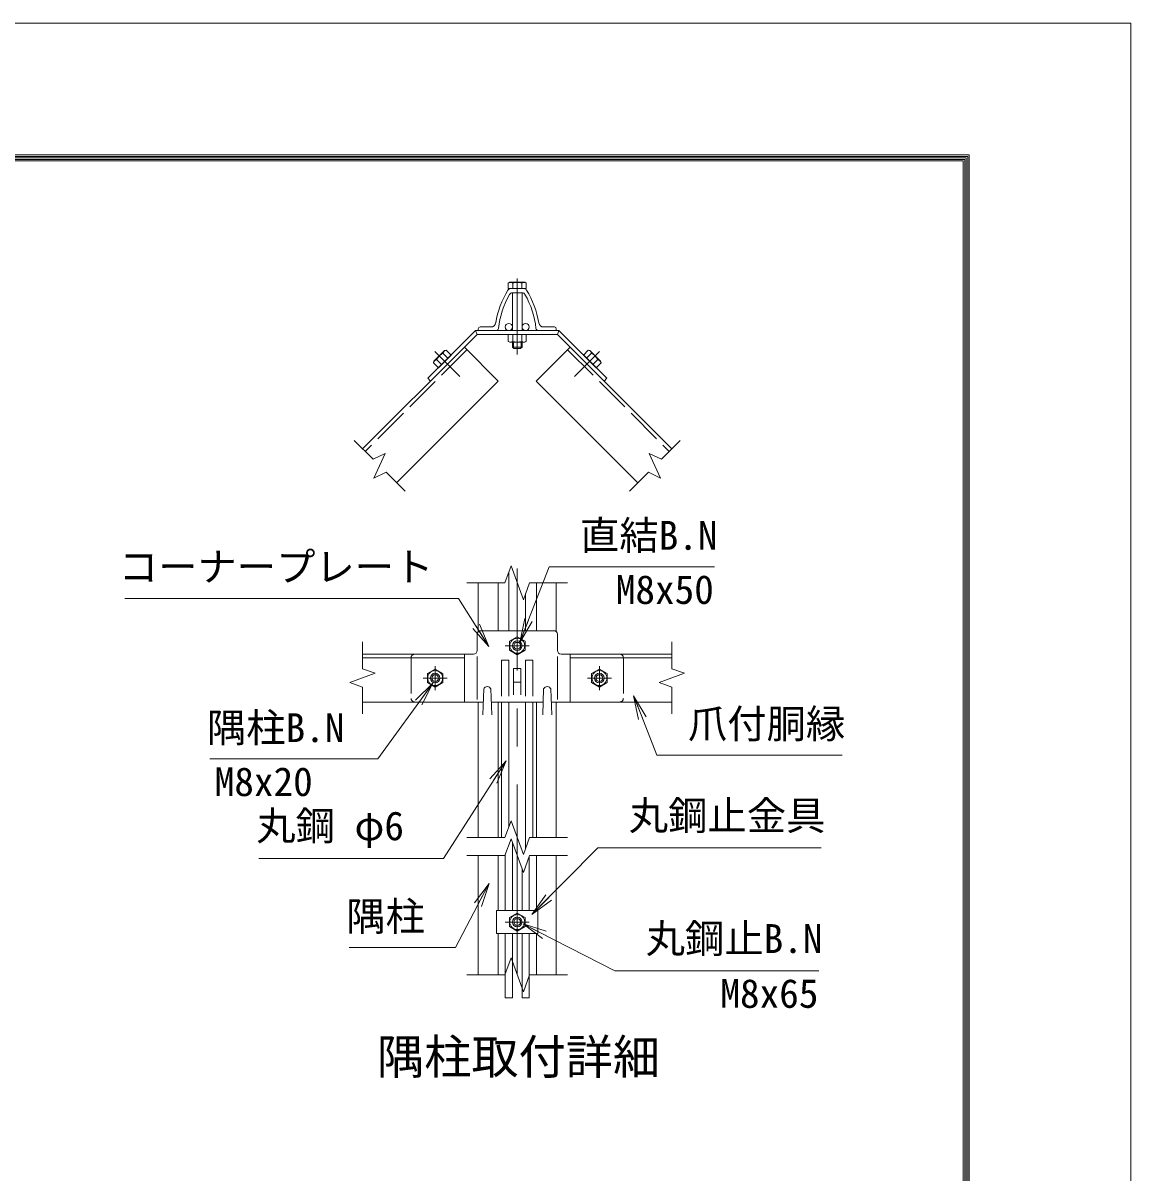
# Model space of a CAD drawing. Units: millimetres, scale not verified. Extents: x -4200 to 4200, y -2970 to 2970.
# Drawn here: x 2351 to 4200, y 1051 to 2970 of the extents above; entities that cross this region are included whole.
import ezdxf
from ezdxf.enums import TextEntityAlignment as Align

# ---------------------------------------------------------------- set-up
doc = ezdxf.new("R2010")
doc.units = ezdxf.units.MM
doc.header["$LTSCALE"] = 10
doc.linetypes.add('DASHED', pattern=[7.5, 6, -1.5])
doc.linetypes.add('USER1', pattern=[50.8, 31.75, -6.35, 6.35, -6.35])
for name, color, linetype, lineweight in [('0-0_D-STR1', 1, 'Continuous', 18), ('0-1_D-BMK', 2, 'USER1', 13), ('0-2_D-STR-DIM', 7, 'Continuous', 13), ('0-3_D-STR3', 3, 'Continuous', 13), ('0-7_D-STR-TXT', 7, 'Continuous', 13), ('0-8_0', 7, 'Continuous', 18), ('0-B_D-TTL', 7, 'Continuous', 18)]:
    doc.layers.add(name, color=color, linetype=linetype, lineweight=lineweight)
doc.layers.add('0-9_D-TTL-TXT', color=7, linetype='Continuous')
doc.styles.add('ＭＳ ゴシック', font='')
doc.styles.get('ＭＳ ゴシック').set_extended_font_data('MS Gothic')

# ---------------------------------------------------------------- blocks, each defined once
blk = doc.blocks.new('_Open')
at = {"layer": '0-8_0'}
blk.add_line((-10, 1.667), (0, 0), dxfattribs=at)
blk.add_lwpolyline([(-10, -1.667), (0, 0), (-10, 0)], dxfattribs=at)

msp = doc.modelspace()

# ---------------------------------------------------------------- linework, layer by layer
at = {"layer": '0-0_D-STR1'}
for p, q in [((3164.83, 2526.76), (3187.21, 2526.76)), ((3167.64, 2519.76), (3184.39, 2519.76)), ((3111.02, 2456.76), (3111.02, 2459.76)), ((3140.86, 2456.76), (3111.02, 2456.76)), ((3132.12, 2462.76), (3114.02, 2462.76)), ((3211.18, 2456.76), (3241.02, 2456.76)), ((3219.91, 2462.76), (3238.02, 2462.76)), ((3241.02, 2456.76), (3241.02, 2459.76)), ((3087.8, 2429.15), (2918.1, 2259.44)), ((3087.8, 2429.15), (3144.37, 2372.58)), ((3264.23, 2429.15), (3207.66, 2372.58)), ((3264.23, 2429.15), (3433.93, 2259.44)), ((3144.37, 2372.58), (2974.67, 2202.87)), ((3207.66, 2372.58), (3377.37, 2202.87)), ((3162.02, 1955.98), (3162.02, 2053.89)), ((3111.02, 1954.45), (3111.02, 2035.98)), ((3144.02, 1955.98), (3144.02, 2035.98)), ((3208.02, 1955.98), (3208.02, 2035.98)), ((3241.02, 1954.45), (3241.02, 2035.98)), ((3190.02, 1955.98), (3190.02, 2018.06)), ((2917.91, 1916.98), (3087.8, 1916.98)), ((2917.91, 1910.98), (3087.8, 1910.98)), ((3087.8, 1916.98), (3087.8, 1836.98)), ((3434.12, 1916.98), (3264.23, 1916.98)), ((3264.23, 1916.98), (3264.23, 1836.98)), ((3434.12, 1910.98), (3264.23, 1910.98)), ((3120.02, 1858.73), (3118.52, 1815.73)), ((3132.02, 1858.73), (3133.52, 1815.73)), ((3220.02, 1858.73), (3218.52, 1815.73)), ((3232.02, 1858.73), (3233.52, 1815.73)), ((2917.91, 1836.98), (3087.8, 1836.98)), ((3111.02, 1610.72), (3111.02, 1836.98)), ((3144.02, 1610.72), (3144.02, 1836.98)), ((3208.02, 1610.72), (3208.02, 1836.98)), ((3241.02, 1610.72), (3241.02, 1836.98)), ((3434.12, 1836.98), (3264.23, 1836.98)), ((3111.02, 1381.76), (3111.02, 1580.72)), ((3144.02, 1488.91), (3144.02, 1580.72)), ((3208.02, 1488.91), (3208.02, 1580.72)), ((3241.02, 1381.76), (3241.02, 1580.72)), ((3144.02, 1381.76), (3144.02, 1450.91)), ((3208.02, 1381.76), (3208.02, 1450.91))]:
    msp.add_line(p, q, dxfattribs=at)
at = {"layer": '0-0_D-STR1', "linetype": 'DASHED'}
for p, q in [((3092.05, 2424.9), (2922.34, 2255.2)), ((3259.99, 2424.9), (3429.69, 2255.2))]:
    msp.add_line(p, q, dxfattribs=at)
at = {"layer": '0-0_D-STR1'}
for centre, radius, start, end in [((3289.22, 2444.94), 151.2, 148.30182, 170.6662), ((3289.22, 2444.94), 145.2, 150.13204, 173.91336), ((3164.83, 2521.76), 5, 90, 148.30182), ((3167.64, 2514.76), 5, 90, 150.13204), ((3184.39, 2514.76), 5, 29.86796, 90), ((3187.21, 2521.76), 5, 31.69818, 90), ((3062.82, 2444.94), 145.2, 6.08664, 29.86796), ((3062.82, 2444.94), 151.2, 9.3338, 31.69818), ((3114.02, 2459.76), 3, 90, 180), ((3132.12, 2470.76), 8, 270, 350.6662), ((3140.86, 2460.76), 4, 270, 353.91336), ((3211.18, 2460.76), 4, 186.08664, 270), ((3219.91, 2470.76), 8, 189.3338, 270), ((3238.02, 2459.76), 3, 0, 90), ((3126.02, 1856.23), 6.5, 22.61986, 157.38014), ((3226.02, 1856.23), 6.5, 22.61986, 157.38014)]:
    msp.add_arc(centre, radius, start, end, dxfattribs=at)
at = {"layer": '0-1_D-BMK'}
for p, q in [((3176.02, 2543.5), (3176.02, 2417.12)), ((3038.77, 2421.61), (3080.27, 2380.11)), ((3313.26, 2421.61), (3271.76, 2380.11)), ((3176.02, 1381.76), (3176.02, 2059.71)), ((3196.02, 1930.98), (3156.02, 1930.98)), ((3039.02, 1896.98), (3039.02, 1856.98)), ((3313.02, 1896.98), (3313.02, 1856.98)), ((3059.02, 1876.98), (3019.02, 1876.98)), ((3293.02, 1876.98), (3333.02, 1876.98)), ((3196.02, 1469.91), (3156.02, 1469.91))]:
    msp.add_line(p, q, dxfattribs=at)
at = {"layer": '0-2_D-STR-DIM'}
for p, q in [((2903.96, 2273.58), (2935.5, 2242.04)), ((3448.08, 2273.58), (3416.53, 2242.04)), ((3396.14, 2251.55), (3415.16, 2210.76)), ((3416.53, 2242.04), (3396.14, 2251.55)), ((2957.26, 2220.27), (2988.81, 2188.73)), ((3394.77, 2220.27), (3363.22, 2188.73)), ((3415.16, 2210.76), (3394.77, 2220.27)), ((3155.49, 2035.98), (3165.76, 2064.17)), ((3165.76, 2064.17), (3186.28, 2007.78)), ((3092.02, 2035.98), (3155.49, 2035.98)), ((3186.28, 2007.78), (3196.54, 2035.98)), ((3196.54, 2035.98), (3260.02, 2035.98)), ((2917.91, 1937.24), (2917.91, 1892.63)), ((3434.12, 1937.24), (3434.12, 1892.63)), ((2939.06, 1884.93), (2896.77, 1869.54)), ((2917.91, 1892.63), (2939.06, 1884.93)), ((2896.77, 1869.54), (2917.91, 1861.85)), ((2917.91, 1861.85), (2917.91, 1817.24)), ((3434.12, 1861.85), (3434.12, 1817.24)), ((3155.49, 1610.72), (3165.76, 1638.92)), ((3165.76, 1638.92), (3186.28, 1582.53)), ((3092.02, 1610.72), (3155.49, 1610.72)), ((3186.28, 1582.53), (3196.54, 1610.72)), ((3196.54, 1610.72), (3260.02, 1610.72)), ((3092.02, 1580.72), (3155.49, 1580.72)), ((3196.54, 1580.72), (3260.02, 1580.72)), ((3092.02, 1381.76), (3155.49, 1381.76)), ((3196.54, 1381.76), (3260.02, 1381.76))]:
    msp.add_line(p, q, dxfattribs=at)
for points in [[(2935.5, 2242.04), (2955.89, 2251.55), (2936.87, 2210.76), (2957.26, 2220.27)], [(3434.12, 1892.63), (3455.26, 1884.93), (3412.98, 1869.54), (3434.12, 1861.85)], [(3155.49, 1580.72), (3165.76, 1608.92), (3186.28, 1552.53), (3196.54, 1580.72)], [(3155.49, 1381.76), (3165.76, 1409.95), (3186.28, 1353.57), (3196.54, 1381.76)]]:
    msp.add_lwpolyline(points, dxfattribs=at)
at = {"layer": '0-3_D-STR3'}
for p, q in [((3163.42, 2537.36), (3161.01, 2535.97)), ((3161.01, 2526.76), (3161.01, 2535.97)), ((3188.62, 2537.36), (3163.42, 2537.36)), ((3168.51, 2526.76), (3168.51, 2535.97)), ((3183.52, 2526.76), (3183.52, 2535.97)), ((3188.62, 2537.36), (3191.03, 2535.97)), ((3191.03, 2526.76), (3191.03, 2535.97)), ((3191.03, 2526.76), (3161.01, 2526.76)), ((3168.02, 2519.76), (3168.02, 2456.76)), ((3184.02, 2519.76), (3184.02, 2456.76)), ((3106.37, 2456.76), (3026.71, 2377.1)), ((3106.37, 2456.76), (3245.67, 2456.76)), ((3109.02, 2450.36), (3106.37, 2456.76)), ((3243.02, 2450.36), (3245.67, 2456.76)), ((3245.67, 2456.76), (3325.32, 2377.1)), ((3109.02, 2450.36), (3031.23, 2372.58)), ((3109.02, 2450.36), (3243.02, 2450.36)), ((3161.01, 2450.36), (3191.03, 2450.36)), ((3163.52, 2437.36), (3188.52, 2437.36)), ((3168.02, 2437.36), (3168.02, 2429.16)), ((3168.51, 2450.36), (3168.51, 2438.81)), ((3169.52, 2437.36), (3169.52, 2427.66)), ((3182.52, 2437.36), (3182.52, 2427.66)), ((3183.52, 2450.36), (3183.52, 2438.81)), ((3184.02, 2437.36), (3184.02, 2429.16)), ((3243.02, 2450.36), (3320.8, 2372.58)), ((3054.64, 2423.42), (3036.96, 2405.74)), ((3060.3, 2410.7), (3052.13, 2418.86)), ((3168.02, 2429.16), (3170.42, 2426.76)), ((3184.02, 2429.16), (3168.02, 2429.16)), ((3181.62, 2426.76), (3170.42, 2426.76)), ((3184.02, 2429.16), (3181.62, 2426.76)), ((3286.42, 2416), (3294.59, 2424.17)), ((3291.73, 2410.7), (3299.9, 2418.86)), ((3294.59, 2424.17), (3297.39, 2423.42)), ((3297.39, 2423.42), (3315.07, 2405.74)), ((3049.69, 2400.08), (3041.52, 2408.25)), ((3065.61, 2416), (3044.38, 2394.77)), ((3286.42, 2416), (3307.65, 2394.77)), ((3302.35, 2400.08), (3310.51, 2408.25)), ((3307.65, 2394.77), (3315.82, 2402.94)), ((3315.82, 2402.94), (3315.07, 2405.74)), ((3031.23, 2372.58), (3026.71, 2377.1)), ((3320.8, 2372.58), (3325.32, 2377.1)), ((3109.02, 1949.98), (3109.02, 1922.98)), ((3115.02, 1955.98), (3237.02, 1955.98)), ((3176.02, 1945.99), (3163.02, 1938.48)), ((3163.02, 1938.48), (3163.02, 1923.47)), ((3189.02, 1938.48), (3176.02, 1945.99)), ((3189.02, 1923.47), (3189.02, 1938.48)), ((3243.02, 1949.98), (3243.02, 1922.98)), ((3163.02, 1923.47), (3176.02, 1915.96)), ((3176.02, 1915.96), (3189.02, 1923.47)), ((3005.02, 1916.98), (3103.02, 1916.98)), ((3109.02, 1840.98), (3109.02, 1912.98)), ((3243.02, 1840.98), (3243.02, 1913.17)), ((3249.02, 1916.98), (3347.02, 1916.98)), ((3170.02, 1892.98), (3170.02, 1848.92)), ((3182.02, 1892.98), (3170.02, 1892.98)), ((3182.02, 1892.98), (3182.02, 1848.92)), ((3300.02, 1884.48), (3313.02, 1891.99)), ((3300.02, 1869.47), (3300.02, 1884.48)), ((3313.02, 1891.99), (3326.02, 1884.48)), ((3326.02, 1884.48), (3326.02, 1869.47)), ((3182.02, 1870.32), (3170.02, 1870.32)), ((3313.02, 1861.96), (3300.02, 1869.47)), ((3326.02, 1869.47), (3313.02, 1861.96)), ((3005.02, 1836.98), (3119.26, 1836.98)), ((3132.78, 1836.98), (3219.26, 1836.98)), ((3150.02, 1836.98), (3150.02, 1610.72)), ((3162.02, 1836.98), (3162.02, 1628.64)), ((3190.02, 1836.98), (3190.02, 1592.81)), ((3202.02, 1836.98), (3202.02, 1610.72)), ((3232.78, 1836.98), (3347.02, 1836.98)), ((3168.02, 1602.7), (3168.02, 1488.91)), ((3156.02, 1582.16), (3156.02, 1488.91)), ((3196.02, 1579.29), (3196.02, 1488.91)), ((3184.02, 1558.75), (3184.02, 1488.91)), ((3141.62, 1488.91), (3210.42, 1488.91)), ((3176.02, 1484.92), (3163.02, 1477.41)), ((3189.02, 1477.41), (3176.02, 1484.92)), ((3210.42, 1488.91), (3210.42, 1450.91)), ((3163.02, 1477.41), (3163.02, 1462.4)), ((3163.02, 1462.4), (3176.02, 1454.9)), ((3176.02, 1454.9), (3189.02, 1462.4)), ((3189.02, 1462.4), (3189.02, 1477.41)), ((3156.02, 1450.91), (3156.02, 1343.51)), ((3168.02, 1450.91), (3168.02, 1343.51)), ((3184.02, 1450.91), (3184.02, 1343.51)), ((3196.02, 1450.91), (3196.02, 1343.51)), ((3156.02, 1343.51), (3168.02, 1343.51)), ((3184.02, 1343.51), (3196.02, 1343.51))]:
    msp.add_line(p, q, dxfattribs=at)
at = {"layer": '0-3_D-STR3', "linetype": 'DASHED'}
for p, q in [((2999.02, 1910.98), (2999.02, 1842.98)), ((3150.02, 1906.98), (3162.02, 1906.98)), ((3150.02, 1906.98), (3150.02, 1836.98)), ((3162.02, 1906.98), (3162.02, 1836.98)), ((3190.02, 1906.98), (3190.02, 1836.98)), ((3202.02, 1906.98), (3190.02, 1906.98)), ((3202.02, 1906.98), (3202.02, 1836.98)), ((3353.02, 1910.98), (3353.02, 1842.98))]:
    msp.add_line(p, q, dxfattribs=at)
at = {"layer": '0-3_D-STR3'}
for points in [[(3161.01, 2450.36), (3161.01, 2438.81), (3163.52, 2437.36)], [(3191.03, 2450.36), (3191.03, 2438.81), (3188.52, 2437.36)], [(3065.61, 2416), (3057.44, 2424.17), (3054.64, 2423.42)], [(3044.38, 2394.77), (3036.21, 2402.94), (3036.96, 2405.74)], [(3141.62, 1488.91), (3141.62, 1450.91), (3210.42, 1450.91)]]:
    msp.add_lwpolyline(points, dxfattribs=at)
msp.add_lwpolyline([(3052.02, 1884.48), (3039.02, 1891.99), (3026.02, 1884.48), (3026.02, 1869.47), (3039.02, 1861.96), (3052.02, 1869.47)], close=True, dxfattribs=at)
for centre, radius in [((3162.02, 2462.76), 6), ((3190.02, 2462.76), 6), ((3176.02, 1930.98), 12.5), ((3176.02, 1930.98), 8), ((3176.02, 1930.98), 5.6), ((3039.02, 1876.98), 12.5), ((3039.02, 1876.98), 8), ((3039.02, 1876.98), 5.6), ((3313.02, 1876.98), 12.5), ((3313.02, 1876.98), 8), ((3313.02, 1876.98), 5.6), ((3176.02, 1469.91), 12.5), ((3176.02, 1469.91), 8), ((3176.02, 1469.91), 5.6)]:
    msp.add_circle(centre, radius, dxfattribs=at)
for centre, radius, start, end in [((3164.76, 2530.48), 6.64, 55.61585, 124.38415), ((3176.02, 2512.29), 24.84, 72.4121, 107.5879), ((3187.27, 2530.48), 6.64, 55.61585, 124.38415), ((3164.76, 2444.29), 6.64, 235.61585, 304.38416), ((3176.02, 2462.49), 24.84, 252.4121, 287.5879), ((3187.27, 2444.29), 6.64, 235.61586, 304.38414), ((3063.57, 2396.81), 24.84, 117.4121, 152.5879), ((3058.66, 2417.64), 6.64, 100.61585, 169.38416), ((3293.37, 2417.64), 6.64, 10.61584, 79.38415), ((3288.46, 2396.81), 24.84, 27.4121, 62.5879), ((3042.74, 2401.72), 6.64, 100.61586, 169.38414), ((3309.29, 2401.72), 6.64, 10.61586, 79.38414), ((3115.02, 1949.98), 6, 90, 180), ((3237.02, 1949.98), 6, 0, 90), ((3103.02, 1922.98), 6, 270, 0), ((3249.02, 1922.98), 6, 180, 270)]:
    msp.add_arc(centre, radius, start, end, dxfattribs=at)
at = {"layer": '0-3_D-STR3', "linetype": 'DASHED'}
for centre, start, end in [((3005.02, 1910.98), 90, 180), ((3347.02, 1910.98), 0, 90), ((3005.02, 1842.98), 180, 270), ((3347.02, 1842.98), 270, 0)]:
    msp.add_arc(centre, 6, start, end, dxfattribs=at)
at = {"layer": '0-7_D-STR-TXT'}
for points in [[(3504.93, 2062.65), (3229.38, 2062.65), (3180.92, 1938.33)], [(2521.53, 2009.99), (3077.79, 2009.99), (3127.66, 1931.26)], [(2663.34, 1742.11), (2943.35, 1742.11), (3033.91, 1867)], [(3717.92, 1748.29), (3408.88, 1748.29), (3370.95, 1845.49)], [(2744.96, 1575.83), (3052.99, 1575.83), (3156.64, 1737.37)], [(3683.25, 1593.78), (3310.5, 1593.78), (3201.69, 1483.85)], [(2895.77, 1427.33), (3073.09, 1427.33), (3128.13, 1532.66)], [(3679.38, 1388.72), (3338.61, 1388.72), (3187.42, 1465.87)]]:
    msp.add_lwpolyline(points, dxfattribs=at)
at = {"layer": '0-B_D-TTL', "color": 2}
msp.add_lwpolyline([(-4200, 2970), (4200, 2970), (4200, -2970), (-4200, -2970)], close=True, dxfattribs=at)
at = {"layer": '0-B_D-TTL'}
for points in [[(-3930, 2750), (3930, 2750), (3930, -2750), (-3930, -2750)], [(-3927.5, 2747.5), (3927.5, 2747.5), (3927.5, -2747.5), (-3927.5, -2747.5)], [(-3925, 2745), (3925, 2745), (3925, -2745), (-3925, -2745)], [(-3922.5, 2742.5), (3922.5, 2742.5), (3922.5, -2742.5), (-3922.5, -2742.5)], [(-3920, 2740), (3920, 2740), (3920, -2740), (-3920, -2740)]]:
    msp.add_lwpolyline(points, close=True, dxfattribs=at)

# ---------------------------------------------------------------- block references
at = {"layer": '0-7_D-STR-TXT', "xscale": 4, "yscale": 4}
for p, rotation in [((3128.73, 1929.57), 302.35412), ((3180.2, 1936.46), 248.70495), ((3035.08, 1868.62), 54.05425), ((3370.23, 1847.35), 111.31411), ((3157.72, 1739.05), 57.31217), ((3129.06, 1534.44), 62.40856), ((3200.29, 1482.43), 225.29561), ((3185.64, 1466.78), 152.96577)]:
    msp.add_blockref('_Open', p, dxfattribs=dict(at, rotation=rotation))

# ---------------------------------------------------------------- texts
at = {"layer": '0-7_D-STR-TXT', "style": 'ＭＳ ゴシック'}
for s, p in [('直結B.N', (3280.81, 2076.63)), ('コーナープレート', (2511.38, 2024.22)), ('M8x50', (3340.44, 1986.24)), ('隅柱B.N', (2658.27, 1755.71)), ('爪付胴縁', (3460.82, 1762.27)), ('M8x20', (2671.25, 1665.7)), ('丸鋼止金具', (3362.18, 1609.03)), ('丸鋼 φ6', (2740.64, 1591.97)), ('隅柱', (2890.69, 1440.93)), ('丸鋼止B.N', (3390.29, 1403.84)), ('M8x65', (3514.9, 1312.31))]:
    msp.add_text(s, height=48.09, dxfattribs=at).set_placement(p, align=Align.BOTTOM_LEFT)
at = {"layer": '0-9_D-TTL-TXT', "style": 'ＭＳ ゴシック'}
msp.add_text('隅柱取付詳細', height=57.7, dxfattribs=at).set_placement((2942.11, 1198.88), align=Align.BOTTOM_LEFT)

doc.saveas('drawing.dxf')
